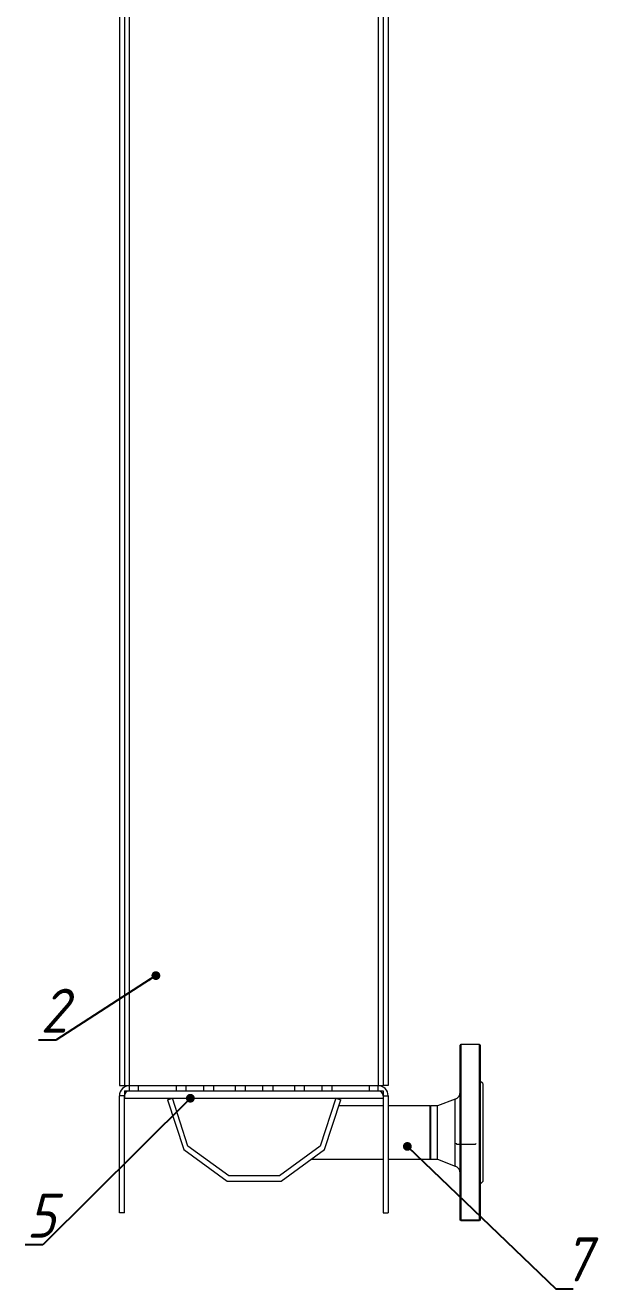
# Model space of a CAD drawing. Header units: millimetres. Extents: x 18217 to 37054, y 415 to 7180.
# Drawn here: x 20607 to 21063, y 5014 to 6019 of the extents above; entities that cross this region are included whole.
import ezdxf

# ---------------------------------------------------------------- set-up
doc = ezdxf.new("R2010")
doc.units = ezdxf.units.MM
doc.styles.add('GENISO', font='geniso.shx', dxfattribs={"oblique": 15})
doc.dimstyles.new('Scale 1B8', dxfattribs={"dimscale": 14, "dimtxt": 2.5, "dimasz": 2.5, "dimexe": 1, "dimexo": 1, "dimgap": 0.8, "dimtad": 1, "dimdec": 0, "dimlfac": 0.125, "dimzin": 0, "dimtxsty": 'GENISO', "dimcen": 2.5, "dimclrd": 1, "dimclre": 1, "dimclrt": 256, "dimadec": 0, "dimazin": 0, "dimtfac": 1, "dimtdec": 0, "dimtmove": 0, "dimatfit": 3, "dimfxl": 1, "dimtzin": 0, "dimlwd": -1, "dimlwe": -1, "dimarcsym": 0})

msp = doc.modelspace()

# ---------------------------------------------------------------- linework, layer by layer
at = {"linetype": 'ByBlock', "lineweight": 9}
for p, q in [((20681.7, 6819.7), (20681.7, 5175.7)), ((20685.7, 6819.7), (20685.7, 5175.7)), ((20689.7, 5175.7), (20689.7, 6819.7)), ((20887.3, 6819.7), (20887.3, 5175.7)), ((20891.3, 6819.7), (20891.3, 5175.7)), ((20895.3, 6819.7), (20895.3, 5175.7)), ((20952.5, 5069), (20952.5, 5207.8)), ((20967.9, 5208.4), (20953.1, 5208.4)), ((20953.1, 5208.4), (20953.1, 5068.4)), ((20967.9, 5068.4), (20967.9, 5208.4)), ((20968.5, 5207.8), (20968.5, 5069)), ((20681.7, 5175.7), (20685.7, 5175.7)), ((20685.7, 5175.7), (20689.7, 5175.7)), ((20689.7, 5171.7), (20689.7, 5175.7)), ((20689.7, 5175.7), (20696.7, 5175.7)), ((20696.7, 5175.7), (20880.3, 5175.7)), ((20696.7, 5175.7), (20696.7, 5171.7)), ((20726.7, 5175.7), (20726.7, 5171.7)), ((20734.7, 5171.7), (20734.7, 5175.7)), ((20748.7, 5171.7), (20748.7, 5175.7)), ((20756.7, 5171.7), (20756.7, 5175.7)), ((20773.8, 5175.7), (20773.8, 5171.7)), ((20781.8, 5171.7), (20781.8, 5175.7)), ((20795.8, 5171.7), (20795.8, 5175.7)), ((20803.8, 5171.7), (20803.8, 5175.7)), ((20820.8, 5175.7), (20820.8, 5171.7)), ((20828.8, 5171.7), (20828.8, 5175.7)), ((20842.8, 5171.7), (20842.8, 5175.7)), ((20850.8, 5171.7), (20850.8, 5175.7)), ((20880.3, 5175.7), (20880.3, 5171.7)), ((20880.3, 5175.7), (20887.3, 5175.7)), ((20887.3, 5175.7), (20891.3, 5175.7)), ((20887.3, 5171.7), (20887.3, 5175.7)), ((20895.3, 5175.7), (20891.3, 5175.7)), ((20970.5, 5177.4), (20968.5, 5179.4)), ((20970.5, 5177.4), (20970.5, 5099.4)), ((20685.7, 5167.7), (20681.7, 5167.7)), ((20681.7, 5074.7), (20681.7, 5167.7)), ((20685.7, 5171.7), (20685.7, 5165.7)), ((20685.7, 5171.7), (20891.3, 5171.7)), ((20685.7, 5074.7), (20685.7, 5167.7)), ((20685.7, 5165.7), (20891.3, 5165.7)), ((20689.7, 5171.7), (20696.7, 5171.7)), ((20720, 5164.4), (20723.8, 5165.7)), ((20720, 5164.4), (20732.8, 5125)), ((20723.8, 5165.7), (20853.8, 5165.7)), ((20736.2, 5127.5), (20723.8, 5165.7)), ((20853.8, 5165.7), (20841.4, 5127.5)), ((20844.8, 5125), (20857.6, 5164.4)), ((20853.8, 5165.7), (20857.6, 5164.4)), ((20880.3, 5171.7), (20887.3, 5171.7)), ((20891.3, 5171.7), (20891.3, 5165.7)), ((20891.3, 5167.7), (20895.3, 5167.7)), ((20891.3, 5167.7), (20891.3, 5074.7)), ((20895.3, 5167.7), (20895.3, 5074.7)), ((20948.6, 5164.9), (20934.5, 5159.6)), ((20948.6, 5111.8), (20948.6, 5164.9)), ((20891.3, 5159.6), (20856, 5159.6)), ((20928.5, 5159.6), (20895.3, 5159.6)), ((20928.5, 5159.6), (20928.5, 5117.2)), ((20934.5, 5159.6), (20929.1, 5159.6)), ((20929.1, 5159.6), (20929.1, 5117.2)), ((20934.5, 5117.2), (20934.5, 5159.6)), ((20732.8, 5125), (20767.4, 5099.9)), ((20768.7, 5103.9), (20736.2, 5127.5)), ((20841.4, 5127.5), (20808.9, 5103.9)), ((20810.2, 5099.9), (20844.8, 5125)), ((20949.9, 5129.3), (20964.7, 5129.3)), ((20834, 5117.2), (20891.3, 5117.2)), ((20895.3, 5117.2), (20928.5, 5117.2)), ((20929.1, 5117.2), (20934.5, 5117.2)), ((20934.5, 5117.2), (20948.6, 5111.8)), ((20808.9, 5103.9), (20768.7, 5103.9)), ((20767.4, 5099.9), (20810.2, 5099.9)), ((20968.5, 5097.4), (20970.5, 5099.4)), ((20685.7, 5074.7), (20681.7, 5074.7)), ((20891.3, 5074.7), (20895.3, 5074.7))]:
    msp.add_line(p, q, dxfattribs=at)
for p, q in [((20953.1, 5068.4), (20952.5, 5069)), ((20967.9, 5068.4), (20953.1, 5068.4)), ((20968.5, 5069), (20967.9, 5068.4))]:
    msp.add_line(p, q)
for centre, radius, start, end in [((20953.1, 5207.8), 0.6, 90, 180), ((20967.9, 5207.8), 0.6, 0, 90), ((20689.7, 5167.7), 8, 90, 180), ((20887.3, 5167.7), 8, 0, 90), ((20689.7, 5167.7), 4, 90, 180), ((20887.3, 5167.7), 4, 0, 90), ((20946.5, 5170.5), 6, 290.6955, 0), ((20929.1, 5159), 0.6, 90, 180), ((20949.9, 5129.9), 0.6, 180, 270), ((20964.7, 5129.9), 0.6, 270, 0), ((20929.1, 5117.8), 0.6, 180, 270), ((20946.5, 5106.2), 6, 0, 69.3045)]:
    msp.add_arc(centre, radius, start, end, dxfattribs=at)

# ---------------------------------------------------------------- texts
at = {"char_height": 35, "attachment_point": 5, "style": 'GENISO'}
for s, insert in [('2', (20629.7, 5235.3)), ('5', (20619.3, 5072.4)), ('7', (21045.2, 5037.6))]:
    msp.add_mtext(s, dxfattribs=dict(at, insert=insert))

# ---------------------------------------------------------------- leaders
for points in [[(20710.7, 5263.2), (20631.3, 5212), (20617.4, 5212)], [(20738.1, 5165.7), (20620.8, 5049.1), (20606.9, 5049.1)], [(20910.6, 5127.4), (21028.6, 5014.3), (21042.5, 5014.3)]]:
    msp.add_leader(points, dimstyle='Scale 1B8', override={"dimasz": 0.5, "dimldrblk": 'Dot'})

doc.saveas('drawing.dxf')
